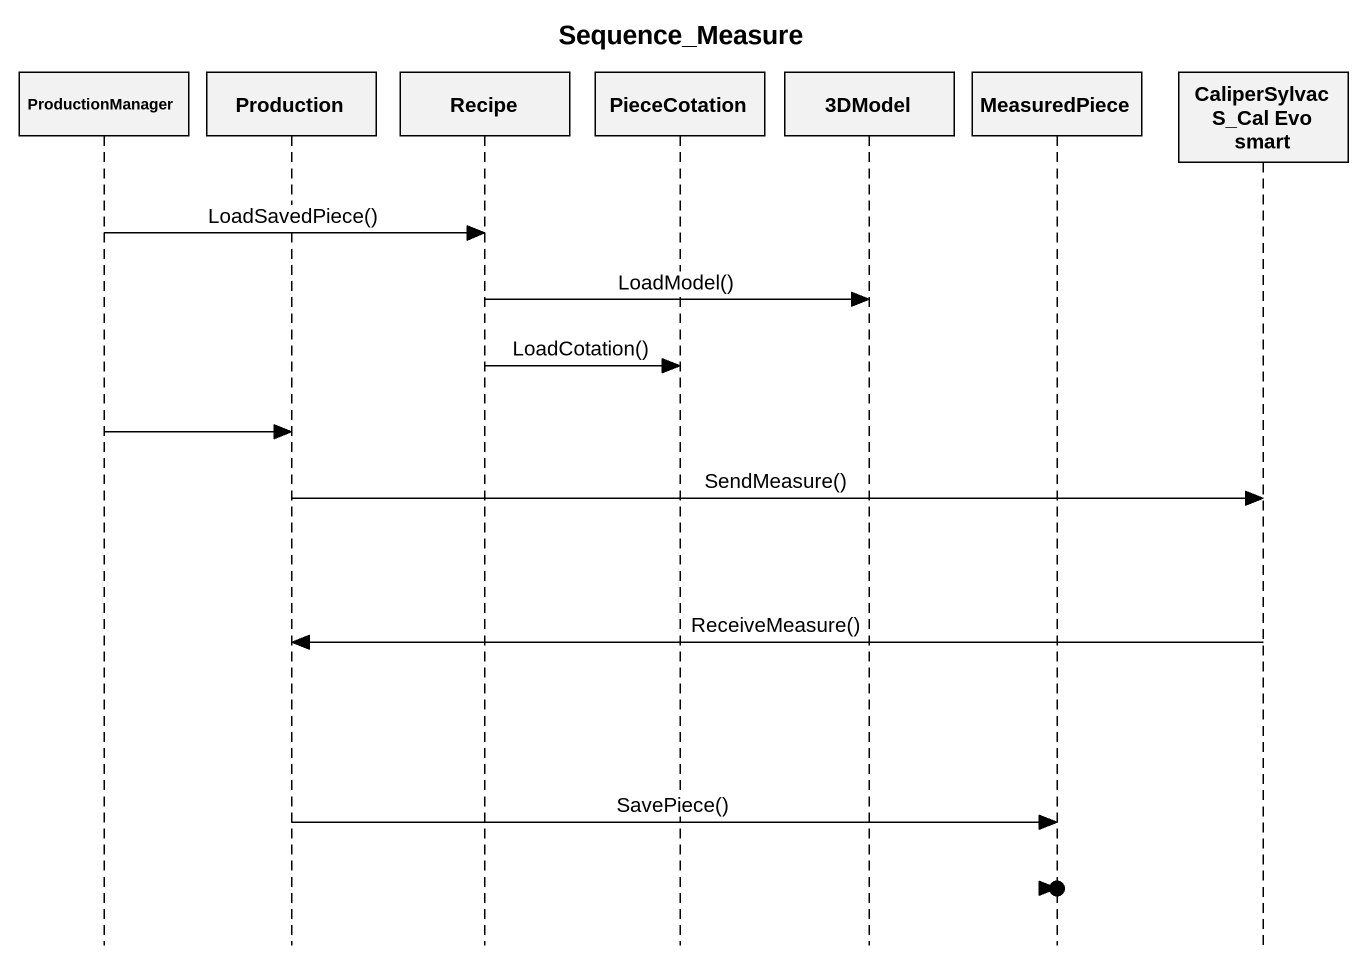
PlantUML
@startuml
title Sequence_Measure
hide footbox
participant ProductionManager
participant Production
participant Recipe
participant PieceCotation
participant "3DModel" as o3DModel
participant MeasuredPiece
participant "CaliperSylvac S_Cal Evo smart" as CaliperSylvac_S_Cal_Evo

ProductionManager -> Recipe : LoadSavedPiece()
Recipe -> o3DModel : LoadModel()
Recipe -> PieceCotation : LoadCotation()
ProductionManager -> Production
Production -> CaliperSylvac_S_Cal_Evo : SendMeasure()
CaliperSylvac_S_Cal_Evo -> Production : ReceiveMeasure()
Production -> MeasuredPiece : SavePiece()
MeasuredPiece <-o]
@enduml
